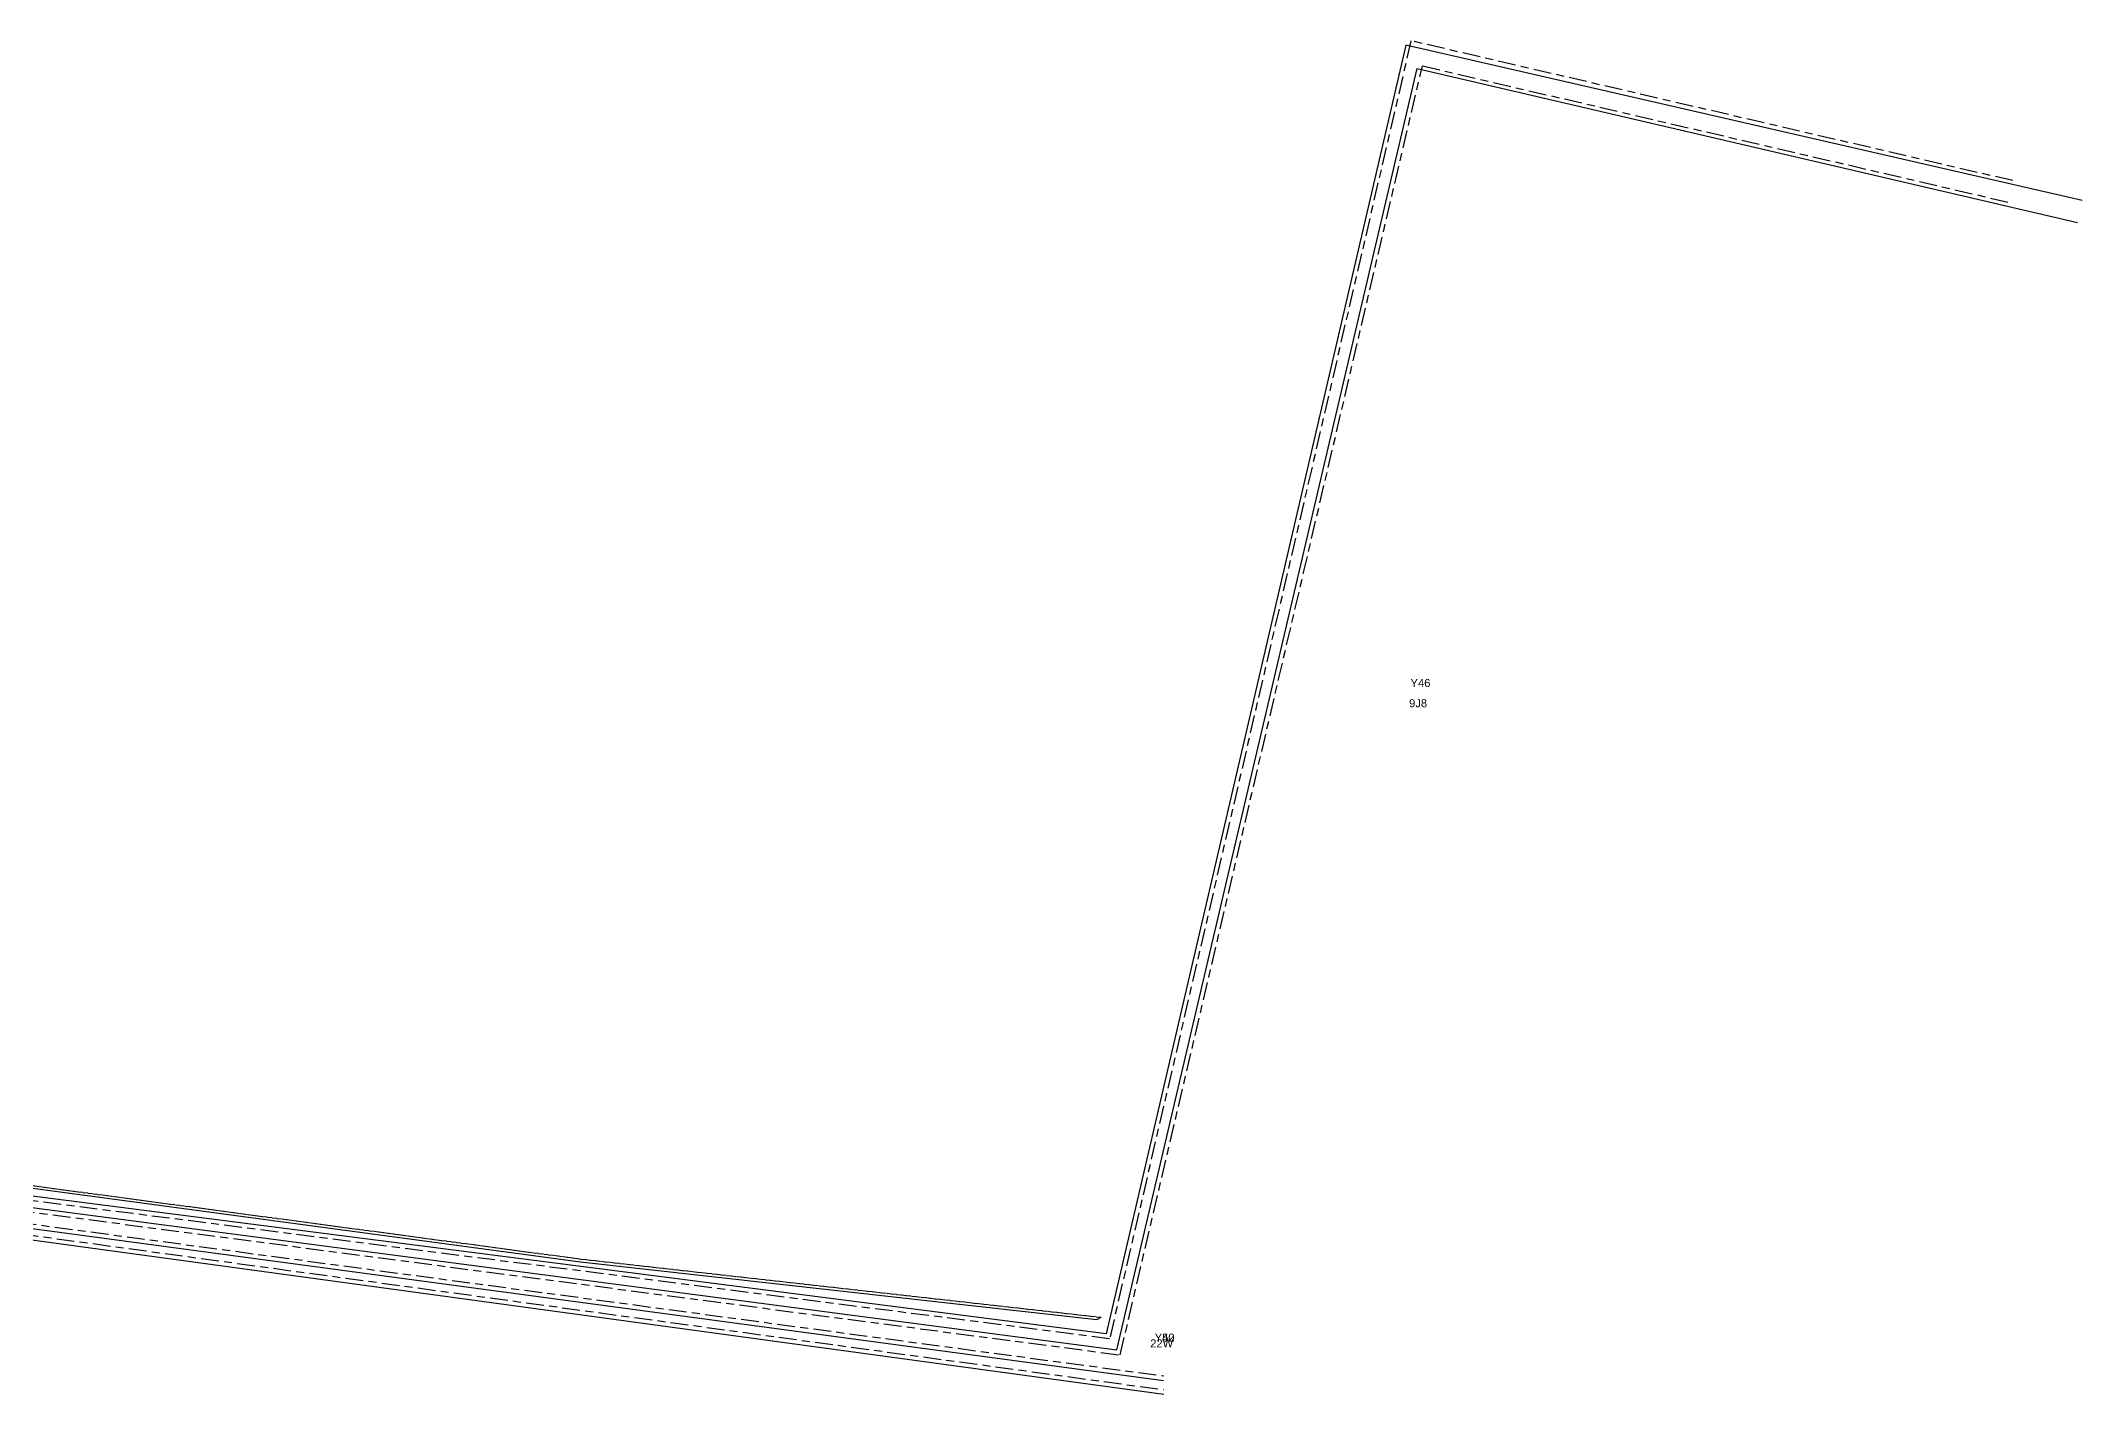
# Model space of a CAD drawing. Header units: metres. Extents: x 309024 to 312074, y 6251331 to 6253790.
# Drawn here: x 311615 to 312074.2, y 6252481.1 to 6252785.5 of the extents above; entities that cross this region are included whole.
import ezdxf

# ---------------------------------------------------------------- set-up
doc = ezdxf.new("R2010")
doc.units = ezdxf.units.M
doc.linetypes.add('Cable Exist OH', pattern=[1, 1, 0])
doc.linetypes.add('Cable Exist UG', pattern=[8.2, 4, -1.2, 1.8, -1.2])
doc.layers.add('Mains_HV_EXT', color=7, linetype='Continuous')
doc.layers.add('Mains_TR_EXT', color=7, linetype='Continuous')
doc.styles.get("Standard").update_dxf_attribs({"font": 'arial.ttf'})
doc.linetypes.add('Cable E OH', pattern='A,9.4,["E",Standard,S=1.7,R=0,X=0,Y=-1],0', length=9.4)
doc.linetypes.add('Cable P UG', pattern='A,6,-0.5,["P",Standard,S=1.7,R=0,X=0.5,Y=-1],-2.9', length=9.4)

msp = doc.modelspace()

# ---------------------------------------------------------------- linework, layer by layer
at = {"layer": 'Mains_HV_EXT', "linetype": 'Cable P UG'}
for points in [[(312074.21, 6252749.55), (311922.02, 6252784.48), (311854.63, 6252494.7), (311494.8, 6252540.81), (311386.46, 6252556.68), (311145.28, 6252604.44), (311130.4, 6252609.41), (311071.39, 6252620.98), (311031.93, 6252628.71), (311003.3, 6252634.31), (310997.34, 6252603.06), (310982.3, 6252574.78)], [(310984.56, 6252574.78), (310999.25, 6252602.39), (311004.38, 6252629.31), (311384.21, 6252554.79), (311487.7, 6252539.51), (311857.03, 6252491.07), (311924.6, 6252779.26), (312073.16, 6252744.63)], [(310988.2, 6252573.1), (311003.07, 6252601.04), (311007.22, 6252622.82), (311070.38, 6252610.67), (311387.26, 6252549.72), (311487.92, 6252535.17), (311867.51, 6252484.24)], [(310988.2, 6252569.91), (310989.73, 6252571.71), (311004.98, 6252600.37), (311008.62, 6252619.47), (311372.97, 6252549.58), (311407.13, 6252543.91), (311867.59, 6252481.14)]]:
    msp.add_lwpolyline(points, dxfattribs=at)
at = {"layer": 'Mains_HV_EXT', "linetype": 'Cable E OH'}
msp.add_lwpolyline([(311127.7, 6252596.02), (311128.69, 6252595.22), (311345.63, 6252553.32), (311439.71, 6252538.13), (311488.44, 6252531.45), (311606.99, 6252528.26), (311736.39, 6252510.93), (311852.56, 6252497.93), (311853.53, 6252498.43)], dxfattribs=at)
at = {"layer": 'Mains_TR_EXT', "linetype": 'Cable Exist UG'}
for points in [[(312058.58, 6252754.05), (311923.21, 6252785.49), (311855.4, 6252493.59), (311494.67, 6252539.82), (311386.29, 6252555.69), (311145.02, 6252603.47), (311130.14, 6252608.44), (311071.2, 6252620), (311031.74, 6252627.73), (311004.1, 6252633.14), (310998.3, 6252602.72), (310989.19, 6252585.61)], [(310985.7, 6252574.78), (311000.21, 6252602.05), (311000.21, 6252602.05), (311005.18, 6252628.14), (311384.04, 6252553.8), (311487.56, 6252538.52), (311857.8, 6252489.96), (311925.77, 6252779.85), (312058.48, 6252749)], [(310992.49, 6252583.3), (311002.11, 6252601.38), (311006.51, 6252624.42), (311387.43, 6252550.71), (311488.06, 6252536.16), (311867.64, 6252485.23)], [(310988.2, 6252570.97), (311004.02, 6252600.71), (311004.02, 6252600.71), (311007.82, 6252620.61), (311373.14, 6252550.56), (311407.28, 6252544.9), (311867.5, 6252482.15)]]:
    msp.add_lwpolyline(points, dxfattribs=at)
at = {"layer": 'Mains_TR_EXT', "linetype": 'Cable Exist OH'}
msp.add_lwpolyline([(311127.7, 6252596.02), (311167.86, 6252588.37), (311233.66, 6252575.51), (311345.73, 6252553.92), (311439.79, 6252538.72), (311488.46, 6252532.05), (311607.07, 6252528.85), (311736.47, 6252511.53), (311853.53, 6252498.43)], dxfattribs=at)

# ---------------------------------------------------------------- texts
at = {"layer": 'Mains_TR_EXT'}
for s, p in [('Y46', (311923.11, 6252640.18)), ('9J8', (311922.78, 6252635.62)), ('Y42', (311865.55, 6252492.96)), ('Y50', (311865.55, 6252492.96)), ('22W', (311864.54, 6252491.66)), ('22W', (311864.54, 6252491.66))]:
    msp.add_text(s, height=1.8, dxfattribs=at).set_placement(p)

doc.saveas('drawing.dxf')
